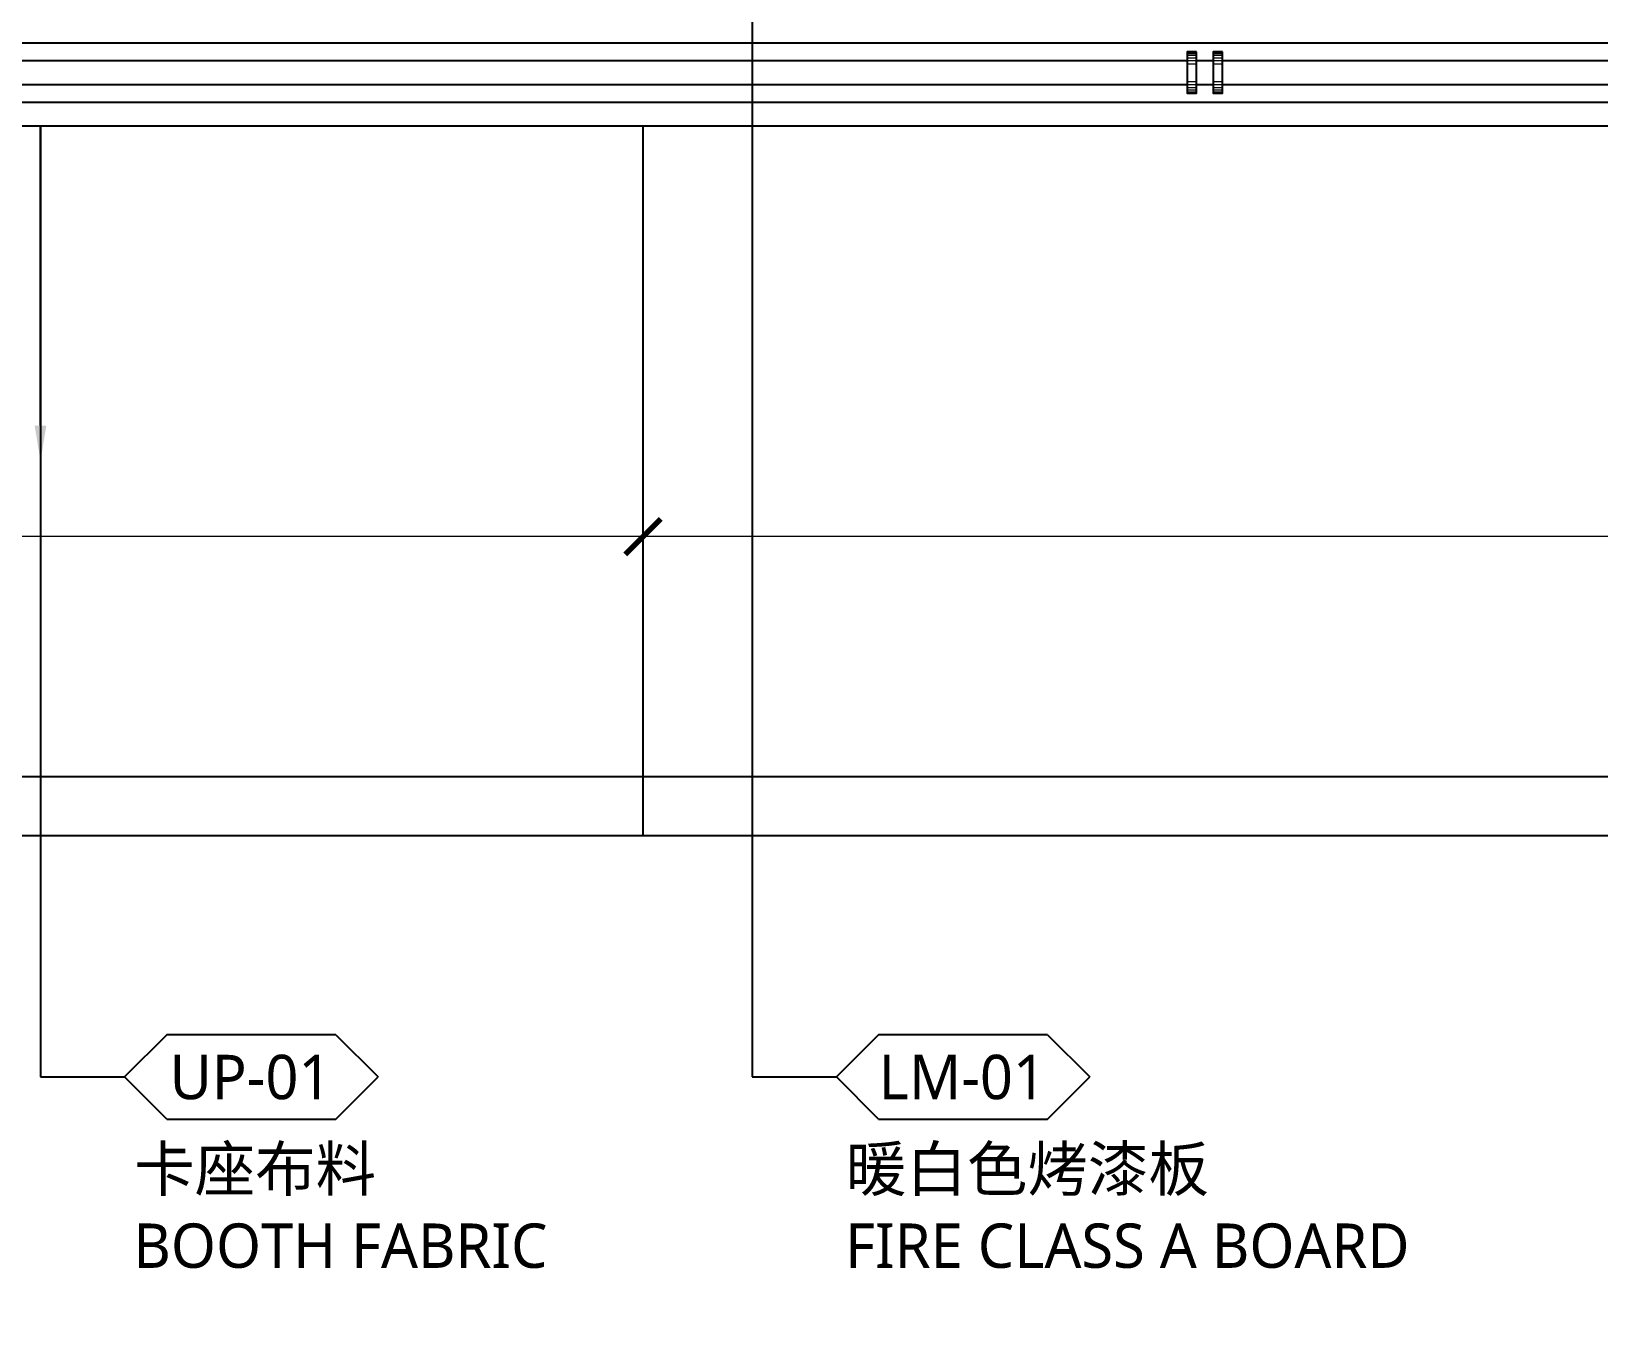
# Model space of a CAD drawing. Header units: millimetres. Extents: x 92928 to 223128, y -11456 to 21098.
# Drawn here: x 215021 to 216346, y 2026 to 3113 of the extents above; entities that cross this region are included whole.
import ezdxf
from ezdxf import colors
from ezdxf.entities.mleader import LeaderData, LeaderLine
from ezdxf.enums import TextEntityAlignment as Align
from ezdxf.math import Vec2, Vec3

# ---------------------------------------------------------------- set-up
doc = ezdxf.new("R2010")
doc.units = ezdxf.units.MM
doc.set_wipeout_variables(frame=1)
doc.linetypes.add('DOT', pattern=[6.35, 0, -6.35])
doc.layers.get('Defpoints').update_dxf_attribs({"color": 250})
for name, color, linetype, lineweight in [('_ACM-A-ANNO-DIMS', 2, 'Continuous', 13), ('_ACM-A-ANNO-DIMS @ 15', 2, 'Continuous', 13), ('_ACM-A-DETL-THIN', 2, 'Continuous', 9)]:
    doc.layers.add(name, color=color, linetype=linetype, lineweight=lineweight)
doc.layers.add('I-PL-IDS-MILL', color=40, linetype='Continuous')
doc.layers.add('WALL TYPE$0$G-ANNO-NOTE-CH', color=7, linetype='Continuous')
doc.styles.add('Arial', font='ARIALUNI.ttf')
doc.styles.add('WALL TYPE$0$Aecom Chinese', font='Microsoft YaHei.ttf')
doc.dimstyles.new('Aec-Arch-M-注释性', dxfattribs={"dimscale": 2, "dimtxt": 2.5, "dimasz": 2, "dimexe": 2, "dimexo": 2, "dimgap": 0.8, "dimtad": 1, "dimdec": 0, "dimrnd": 5, "dimzin": 3, "dimdsep": 46, "dimtxsty": 'Arial', "dimblk": 'WALL TYPE$0$_ArchTick', "dimcen": 2.5, "dimdle": 2, "dimclrd": 256, "dimclrt": 256, "dimazin": 2, "dimtfac": 0.75, "dimtdec": 0, "dimtix": 1, "dimtmove": 2, "dimatfit": 2, "dimfxl": 5, "dimfxlon": 1, "dimtolj": 1, "dimtzin": 0, "dimlwd": -1, "dimarcsym": 0})

# ---------------------------------------------------------------- blocks, each defined once
blk = doc.blocks.new('WALL TYPE$0$_ArchTick')
at = {"color": 0, "linetype": 'ByBlock', "const_width": 0.15}
blk.add_lwpolyline([(-0.5, -0.5), (0.5, 0.5)], dxfattribs=at)
blk = doc.blocks.new('*D596')
at = {"layer": '_ACM-A-ANNO-DIMS', "color": 0, "lineweight": -2, "transparency": 16777216}
for p, q in [((213638.1, 2611.1), (213638.1, 2716.1)), ((215538.1, 2611.1), (215538.1, 2716.1))]:
    blk.add_line(p, q, dxfattribs=at)
at = {"layer": '_ACM-A-ANNO-DIMS', "transparency": 16777216}
blk.add_line((215568.1, 2686.1), (213608.1, 2686.1), dxfattribs=at)
at = {"layer": 'Defpoints', "color": 0, "transparency": 16777216}
for p in [(213638.1, 2686.1), (213638.1, 2483.4), (215538.1, 2483.4)]:
    blk.add_point(p, dxfattribs=at)
at = {"layer": '_ACM-A-ANNO-DIMS', "transparency": 16777216, "xscale": 30, "yscale": 30, "zscale": 30, "rotation": 180}
blk.add_blockref('WALL TYPE$0$_ArchTick', (213638.1, 2686.1), dxfattribs=at)
at = {"layer": '_ACM-A-ANNO-DIMS', "transparency": 16777216, "xscale": 30, "yscale": 30, "zscale": 30}
blk.add_blockref('WALL TYPE$0$_ArchTick', (215538.1, 2686.1), dxfattribs=at)
at = {"layer": '_ACM-A-ANNO-DIMS', "transparency": 16777216, "insert": (214588.1, 2717.3), "char_height": 37.5, "attachment_point": 5, "style": 'Arial'}
blk.add_mtext('\\A1;1900', dxfattribs=at)
blk = doc.blocks.new('*D598')
at = {"layer": '_ACM-A-ANNO-DIMS', "color": 0, "lineweight": -2, "transparency": 16777216}
for p, q in [((215538.1, 2611.1), (215538.1, 2716.1)), ((218438.1, 2611.1), (218438.1, 2716.1))]:
    blk.add_line(p, q, dxfattribs=at)
at = {"layer": '_ACM-A-ANNO-DIMS', "transparency": 16777216}
blk.add_line((218468.1, 2686.1), (215508.1, 2686.1), dxfattribs=at)
at = {"layer": 'Defpoints', "color": 0, "transparency": 16777216}
for p in [(215538.1, 2686.1), (215538.1, 2483.4), (218438.1, 2483.4)]:
    blk.add_point(p, dxfattribs=at)
at = {"layer": '_ACM-A-ANNO-DIMS', "transparency": 16777216, "xscale": 30, "yscale": 30, "zscale": 30, "rotation": 180}
blk.add_blockref('WALL TYPE$0$_ArchTick', (215538.1, 2686.1), dxfattribs=at)
at = {"layer": '_ACM-A-ANNO-DIMS', "transparency": 16777216, "xscale": 30, "yscale": 30, "zscale": 30}
blk.add_blockref('WALL TYPE$0$_ArchTick', (218438.1, 2686.1), dxfattribs=at)
at = {"layer": '_ACM-A-ANNO-DIMS', "transparency": 16777216, "insert": (216988.1, 2717.3), "char_height": 37.5, "attachment_point": 5, "style": 'Arial'}
blk.add_mtext('\\A1;2900', dxfattribs=at)
blk = doc.blocks.new('WHA12202707')
at = {"transparency": 16777216}
for p, q in [((2.381, 2.381), (0, 0)), ((11.906, 2.381), (2.381, 2.381)), ((11.906, 2.381), (14.287, 0)), ((2.381, -2.381), (0, 0)), ((11.906, -2.381), (14.287, 0)), ((2.381, -2.381), (11.906, -2.381))]:
    blk.add_line(p, q, dxfattribs=at)
at = {"transparency": 16777216, "style": 'WALL TYPE$0$Aecom Chinese'}
blk.add_attdef('英文2', (0.492, -14.583), '', height=2.5, dxfattribs=at)
at = {"layer": 'WALL TYPE$0$G-ANNO-NOTE-CH', "transparency": 16777216, "style": 'WALL TYPE$0$Aecom Chinese'}
blk.add_attdef('编号', text='', height=2.5, dxfattribs=at).set_placement((7.101, 0), align=Align.MIDDLE)
for tag, p in [('中文', (0.538, -5.179)), ('英文', (0.492, -9.507))]:
    blk.add_attdef(tag, text='', height=2.5, dxfattribs=at).set_placement(p, align=Align.MIDDLE_LEFT)
blk = doc.blocks.new('*U267')
at = {"color": 250}
for p, q in [((0, 8), (0, 0)), ((2.6, 8), (2.6, 0)), ((5, 8), (5, 0)), ((7.1, 8), (7.1, 0)), ((8.7, 8), (8.7, 0)), ((9.7, 8), (9.7, 0)), ((10, 8), (10, 0))]:
    blk.add_line(p, q, dxfattribs=at)
blk = doc.blocks.new('K_47')
at = {"color": 8, "linetype": 'DOT', "ltscale": 1000}
for points in [[(0, 7.5), (8, 7.5), (8, -27.5), (0, -27.5)], [(22, 7.5), (30, 7.5), (30, -27.5), (22, -27.5)]]:
    blk.add_wipeout(points, dxfattribs=at)
at = {"layer": 'I-PL-IDS-MILL'}
for points in [[(0, 7.5), (8, 7.5), (8, -27.5), (0, -27.5)], [(22, 7.5), (30, 7.5), (30, -27.5), (22, -27.5)]]:
    blk.add_lwpolyline(points, close=True, dxfattribs=at)
at = {"layer": '_ACM-A-DETL-THIN', "xscale": -1, "rotation": 270}
for p in [(0, -2.5), (22, -2.5)]:
    blk.add_blockref('*U267', p, dxfattribs=at)
at = {"layer": '_ACM-A-DETL-THIN', "rotation": 270}
for p in [(0, -17.5), (22, -17.5)]:
    blk.add_blockref('*U267', p, dxfattribs=at)

msp = doc.modelspace()

# ---------------------------------------------------------------- linework, layer by layer
at = {"layer": 'I-PL-IDS-MILL'}
for points in [[(220149.1, 1711.7, 0.554397), (220408.1, 1873.4), (220408.1, 2623.4, 0.414214), (219928.1, 3103.4), (214048.1, 3103.4, 0.414214), (213568.1, 2623.4), (213568.1, 1873.4, 0.554397), (213827, 1711.7)], [(213805.1, 1756.6, -0.554397), (213618.1, 1873.4), (213618.1, 2623.4, -0.414214), (214048.1, 3053.4), (219928.1, 3053.4, -0.414214), (220358.1, 2623.4), (220358.1, 1873.4, -0.554397), (220171.1, 1756.6)], [(213777.6, 1767.4, -0.496077), (213638.1, 1873.4), (213638.1, 2623.4, -0.414214), (214048.1, 3033.4), (219928.1, 3033.4, -0.414214), (220338.1, 2623.4), (220338.1, 1873.4, -0.496077), (220198.6, 1767.4)], [(213811.4, 1743.7), (214088.1, 1743.7, 0.414214), (214188.1, 1843.7), (214188.1, 2253.4, -0.414214), (214418.1, 2483.4), (219558.1, 2483.4, -0.414214), (219788.1, 2253.4), (219788.1, 1843.7, 0.414214), (219888.1, 1743.7), (220164.8, 1743.7)]]:
    msp.add_lwpolyline(points, format="xyb", dxfattribs=at)
at = {"layer": 'I-PL-IDS-MILL', "color": 8}
msp.add_lwpolyline([(213671.3, 1750.4, -0.258654), (213603.1, 1873.4), (213603.1, 2623.4, -0.414214), (214048.1, 3068.4), (219928.1, 3068.4, -0.414214), (220373.1, 2623.4), (220373.1, 1873.4, -0.258654), (220304.9, 1750.4), (220315.5, 1733.5, 0.258654), (220393.1, 1873.4), (220393.1, 2623.4, 0.414214), (219928.1, 3088.4), (214048.1, 3088.4, 0.414214), (213583.1, 2623.4), (213583.1, 1873.4, 0.258654), (213660.7, 1733.5)], format="xyb", close=True, dxfattribs=at)
msp.add_lwpolyline([(215538.1, 2433.4), (215538.1, 3033.4)], dxfattribs=at)
msp.add_lwpolyline([(213835.8, 1693.7), (214088.1, 1693.7, 0.414214), (214238.1, 1843.7), (214238.1, 2253.4, -0.414214), (214418.1, 2433.4), (219558.1, 2433.4, -0.414214), (219738.1, 2253.4), (219738.1, 1843.7, 0.414214), (219888.1, 1693.7), (220140.4, 1693.7)], format="xyb", dxfattribs=at)

# ---------------------------------------------------------------- dimensions: what is measured, and where the dimension line sits
at = {"layer": '_ACM-A-ANNO-DIMS @ 15'}
for base, p1, p2, picture, middle in [((213638.1, 2686.1), (215538.1, 2483.4), (213638.1, 2483.4), '*D596', (214588.1, 2717.3)), ((215538.1, 2686.1), (218438.1, 2483.4), (215538.1, 2483.4), '*D598', (216988.1, 2717.3))]:
    dim = msp.add_linear_dim(base=base, p1=p1, p2=p2, dimstyle='Aec-Arch-M-注释性', override={"dimscale": 15, "dimzin": 8, "dimtix": 1, "dimtofl": 1, "dimtmove": 2, "dimatfit": 2}, dxfattribs=at)
    dim.commit()
    dim.dimension.update_dxf_attribs({"geometry": picture, "text_midpoint": middle})

# ---------------------------------------------------------------- leaders
ml = msp.add_multileader_block('Standard', dxfattribs=at)
ml.set_content('WHA12202707', color=256, scale=15)
ml.set_attribute('编号', 'LM-01', width=0)
ml.set_attribute('中文', '暖白色烤漆板', width=0)
ml.set_attribute('英文', 'FIRE CLASS A BOARD', width=0)
ml.set_attribute('英文2', '', width=0)
ml.set_leader_properties(color=2)
ml.build(insert=Vec2(0, 0))
ml.multileader.update_dxf_attribs({"text_right_attachment_type": 6, "dogleg_length": 0.36, "arrow_head_size": 30, "scale": 15})
ctx = ml.context
ctx.base_point, ctx.scale, ctx.char_height, ctx.arrow_head_size, ctx.landing_gap_size, ctx.plane_origin = Vec3(215701.5, 2229.3), 15, 1125, 30, 1.35, Vec3(218239, -321.9)
ctx.right_attachment = 6
notes = []
notes.append((ctx, [(0, (1, 1, 0), (215630.4, 2229.3), (1, 0), 71.1, [(2, [(215630.4, 3387.7)], 0, [])])]))
ctx.block.insert = Vec3(215701.5, 2229.3)
ml = msp.add_multileader_block('Standard', dxfattribs=at)
ml.set_content('WHA12202707', color=256, scale=15)
ml.set_attribute('编号', 'UP-01', width=0)
ml.set_attribute('中文', '卡座布料', width=0)
ml.set_attribute('英文', 'BOOTH FABRIC', width=0)
ml.set_attribute('英文2', '', width=0)
ml.set_leader_properties(color=2)
ml.build(insert=Vec2(0, 0))
ml.multileader.update_dxf_attribs({"text_right_attachment_type": 6, "dogleg_length": 0.36, "arrow_head_size": 30, "scale": 15})
ctx = ml.context
ctx.base_point, ctx.scale, ctx.char_height, ctx.arrow_head_size, ctx.landing_gap_size, ctx.plane_origin = Vec3(215099.7, 2229.3), 15, 1125, 30, 1.35, Vec3(217637.2, -2741.9)
ctx.right_attachment = 6
notes.append((ctx, [(0, (1, 1, 0), (215028.6, 2229.3), (1, 0), 71.1, [(1, [(215028.6, 2750), (215028.6, 3033.4)], 0, [])])]))
ctx.block.insert = Vec3(215099.7, 2229.3)
for ctx, leaders in notes:
    for number, flags, end, landing, length, lines in leaders:
        leader = LeaderData()
        leader.index, (leader.has_last_leader_line, leader.has_dogleg_vector, leader.attachment_direction) = number, flags
        leader.last_leader_point, leader.dogleg_vector, leader.dogleg_length = Vec3(end), Vec3(landing), length
        for number, points, colour, breaks in lines:
            line = LeaderLine()
            line.index, line.vertices, line.color, line.breaks = number, Vec3.list(points), colors.encode_raw_color(colour), breaks
            leader.lines.append(line)
        ctx.leaders.append(leader)

# ---------------------------------------------------------------- next in the draw order: block references
at = {"xscale": -1}
msp.add_blockref('K_47', (216028.1, 3088.4), dxfattribs=at)

doc.saveas('drawing.dxf')
